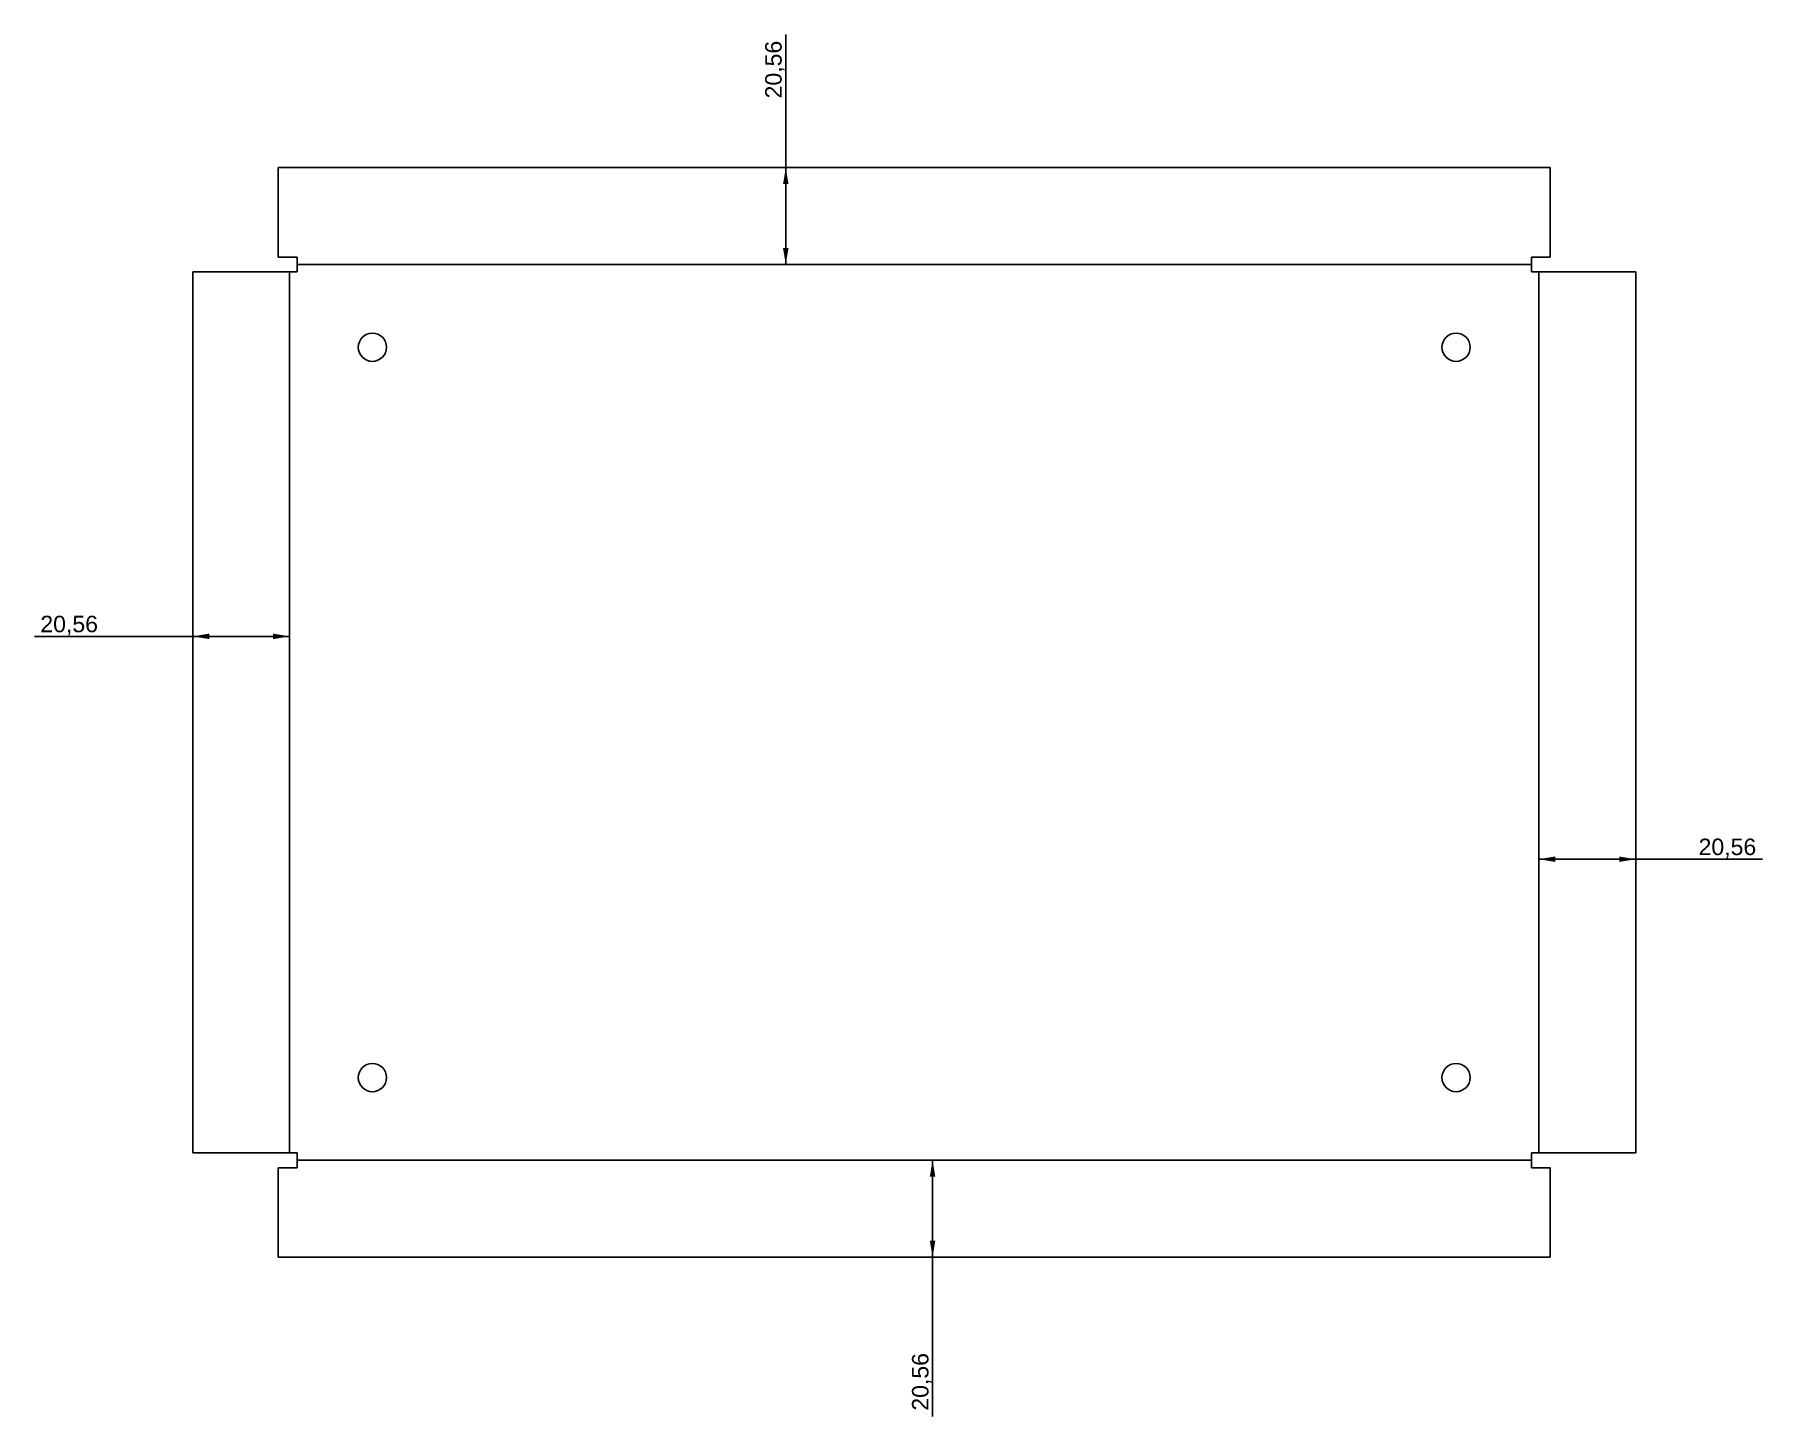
# Model space of a CAD drawing. Header units: millimetres. Extents: x -393 to 287, y -49 to 245.
# Drawn here: x -393 to -26.3, y -48.6 to 244.7 of the extents above; entities that cross this region are included whole.
import ezdxf
from ezdxf.enums import TextEntityAlignment as Align
from ezdxf.lldxf.tags import DXFTag

# ---------------------------------------------------------------- set-up
doc = ezdxf.new("R2010")
doc.units = ezdxf.units.MM
doc.layers.add('CBM_P007.PAR', color=7, linetype='Continuous')
doc.layers.add('Predeterminado', color=7, linetype='Continuous')
doc.styles.add('SEACAD_Arial', font='arial.ttf')
tags = doc.linetypes.add('CENTER2', pattern=[28.575, 19.05, -3.175, 3.175, -3.175]).pattern_tags.tags
tags[10:11] = [DXFTag(74, 4), DXFTag(75, 0), DXFTag(340, '0'), DXFTag(46, 0.0), DXFTag(50, 0.0), DXFTag(44, 0.0), DXFTag(45, 0.0)]
tags[8:9] = [DXFTag(74, 4), DXFTag(75, 0), DXFTag(340, '0'), DXFTag(46, 0.0), DXFTag(50, 0.0), DXFTag(44, 0.0), DXFTag(45, 0.0)]
tags[6:7] = [DXFTag(74, 4), DXFTag(75, 0), DXFTag(340, '0'), DXFTag(46, 0.0), DXFTag(50, 0.0), DXFTag(44, 0.0), DXFTag(45, 0.0)]
tags[4:5] = [DXFTag(74, 4), DXFTag(75, 0), DXFTag(340, '0'), DXFTag(46, 0.0), DXFTag(50, 0.0), DXFTag(44, 0.0), DXFTag(45, 0.0)]
doc.dimstyles.new('ISO_(mm)', dxfattribs={"dimtxt": 3.5, "dimasz": 3.5, "dimexe": 1.75, "dimexo": 0, "dimgap": 0.875, "dimtad": 1, "dimlfac": 2, "dimtxsty": 'SEACAD_Arial', "dimblk1": '_SE_FILLED', "dimblk2": '_SE_FILLED', "dimsah": 1, "dimcen": 1.75, "dimadec": 0, "dimazin": 0, "dimtfac": 0.5, "dimtmove": 0, "dimatfit": 3, "dimfxl": 1, "dimtolj": 1, "dimarcsym": 0})

# ---------------------------------------------------------------- blocks, each defined once
blk = doc.blocks.new('SE4')
at = {"layer": 'CBM_P007.PAR', "color": 7, "linetype": 'Continuous'}
for p, q in [((-341.34, 216.49), (-341.34, 197.49)), ((-71.34, 216.49), (-341.34, 216.49)), ((-71.34, 197.49), (-71.34, 216.49)), ((-340.47, 194.37), (-359.47, 194.37)), ((-359.47, 194.37), (-359.47, 7.37)), ((-341.34, 197.49), (-337.34, 197.49)), ((-340.47, 194.37), (-337.34, 194.37)), ((-337.34, 194.37), (-337.34, 197.49)), ((-75.34, 197.49), (-75.34, 194.37)), ((-75.34, 197.49), (-71.34, 197.49)), ((-75.34, 194.37), (-72.22, 194.37)), ((-53.22, 194.37), (-72.22, 194.37)), ((-53.22, 7.37), (-53.22, 194.37)), ((-359.47, 7.37), (-340.47, 7.37)), ((-337.34, 7.37), (-340.47, 7.37)), ((-337.34, 4.24), (-337.34, 7.37)), ((-75.34, 7.37), (-75.34, 4.24)), ((-72.22, 7.37), (-75.34, 7.37)), ((-72.22, 7.37), (-53.22, 7.37)), ((-337.34, 4.24), (-341.34, 4.24)), ((-341.34, 4.24), (-341.34, -14.76)), ((-71.34, 4.24), (-75.34, 4.24)), ((-71.34, -14.76), (-71.34, 4.24)), ((-341.34, -14.76), (-71.34, -14.76))]:
    blk.add_line(p, q, dxfattribs=at)
at = {"layer": 'CBM_P007.PAR', "color": 7, "linetype": 'CENTER2'}
for p, q in [((-338.91, 7.37), (-338.91, 194.37)), ((-337.34, 195.93), (-75.34, 195.93)), ((-73.78, 194.37), (-73.78, 7.37)), ((-337.34, 5.81), (-75.34, 5.81))]:
    blk.add_line(p, q, dxfattribs=at)
at = {"layer": 'CBM_P007.PAR', "color": 7, "linetype": 'Continuous'}
for centre in [(-321.34, 178.37), (-91.34, 178.37), (-321.34, 23.37), (-91.34, 23.37)]:
    blk.add_circle(centre, 3, dxfattribs=at)
blk = doc.blocks.new('DMBLK18')
at = {"layer": 'Predeterminado', "linetype": 'Continuous'}
for points in [[(-233.02, 212.99), (-233.61, 216.49), (-234.19, 212.99)], [(-233.02, 199.43), (-234.19, 199.43), (-233.61, 195.93)]]:
    blk.add_hatch(color=7, dxfattribs=at).paths.add_polyline_path(points)
at = {"layer": 'Predeterminado', "color": 7, "linetype": 'Continuous'}
blk.add_line((-233.61, 244.73), (-233.61, 195.93), dxfattribs=at)
at = {"layer": 'Predeterminado', "color": 7, "linetype": 'Continuous', "style": 'SEACAD_Arial'}
blk.add_text('20,56', height=3.5, rotation=90, dxfattribs=at).set_placement((-237.98, 231.18), align=Align.TOP_LEFT)
blk = doc.blocks.new('_SE_FILLED')
at = {"color": 0}
blk.add_line((0, 0), (-1, 0), dxfattribs=at)
blk.add_solid([(0, 0), (-1, -0.1665), (-1, 0.1665), (0, 0)], dxfattribs=at)
blk = doc.blocks.new('DMBLK19')
at = {"layer": 'Predeterminado', "linetype": 'Continuous'}
for points in [[(-355.97, 116.42), (-355.97, 117.59), (-359.47, 117)], [(-342.41, 116.42), (-338.91, 117), (-342.41, 117.59)]]:
    blk.add_hatch(color=7, dxfattribs=at).paths.add_polyline_path(points)
at = {"layer": 'Predeterminado', "color": 7, "linetype": 'Continuous'}
blk.add_line((-393.05, 117), (-338.91, 117), dxfattribs=at)
at = {"layer": 'Predeterminado', "color": 7, "linetype": 'Continuous', "style": 'SEACAD_Arial'}
blk.add_text('20,56', height=3.5, dxfattribs=at).set_placement((-391.82, 121.38), align=Align.TOP_LEFT)
blk = doc.blocks.new('DMBLK20')
at = {"layer": 'Predeterminado', "linetype": 'Continuous'}
for points in [[(-201.86, 2.31), (-202.45, 5.81), (-203.03, 2.31)], [(-201.86, -11.26), (-203.03, -11.26), (-202.45, -14.76)]]:
    blk.add_hatch(color=7, dxfattribs=at).paths.add_polyline_path(points)
at = {"layer": 'Predeterminado', "color": 7, "linetype": 'Continuous'}
blk.add_line((-202.45, -48.56), (-202.45, 5.81), dxfattribs=at)
at = {"layer": 'Predeterminado', "color": 7, "linetype": 'Continuous', "style": 'SEACAD_Arial'}
blk.add_text('20,56', height=3.5, rotation=90, dxfattribs=at).set_placement((-206.82, -47.33), align=Align.TOP_LEFT)
blk = doc.blocks.new('DMBLK21')
at = {"layer": 'Predeterminado', "linetype": 'Continuous'}
for points in [[(-70.28, 70.29), (-73.78, 69.71), (-70.28, 69.13)], [(-56.72, 70.29), (-56.72, 69.13), (-53.22, 69.71)]]:
    blk.add_hatch(color=7, dxfattribs=at).paths.add_polyline_path(points)
at = {"layer": 'Predeterminado', "color": 7, "linetype": 'Continuous'}
blk.add_line((-26.32, 69.71), (-73.78, 69.71), dxfattribs=at)
at = {"layer": 'Predeterminado', "color": 7, "linetype": 'Continuous', "style": 'SEACAD_Arial'}
blk.add_text('20,56', height=3.5, dxfattribs=at).set_placement((-39.87, 74.08), align=Align.TOP_LEFT)

msp = doc.modelspace()

# ---------------------------------------------------------------- block references
at = {"layer": 'Predeterminado'}
msp.add_blockref('SE4', (0, 0), dxfattribs=at)

# ---------------------------------------------------------------- dimensions: what is measured, and where the dimension line sits
at = {"layer": 'Predeterminado', "color": 7, "linetype": 'Continuous'}
for base, p1, p2, angle, picture, middle, dimtype in [((-233.6064, 195.9312), (-341.3428, 216.4942), (-337.3428, 195.9312), 90, 'DMBLK18', (-233.6064, 229.9533), 160), ((-359.4687, 117.0039), (-359.4687, 194.3683), (-338.9057, 194.3683), 0, 'DMBLK19', (-378.2706, 117.0039), 161), ((-202.448, 5.8054), (-341.3428, -14.7576), (-337.3428, 5.8054), 90, 'DMBLK20', (-202.448, -33.7807), 160)]:
    dim = msp.add_linear_dim(base=base, p1=p1, p2=p2, angle=angle, text='\\A1;<>', dimstyle='ISO_(mm)', override={"dimlfac": 1, "dimtolj": 0}, dxfattribs=at)
    dim.commit()
    dim.dimension.update_dxf_attribs({"geometry": picture, "text_midpoint": middle, "dimtype": dimtype})
dim = msp.add_linear_dim(base=(-73.7799, 69.7099), p1=(-53.2169, 7.3683), p2=(-73.7799, 7.3683), text='\\A1;<>', dimstyle='ISO_(mm)', override={"dimlfac": 1, "dimtolj": 0}, dxfattribs=at)
dim.commit()
dim.dimension.update_dxf_attribs({"geometry": 'DMBLK21', "text_midpoint": (-41.0918, 69.7099), "dimtype": 160})

doc.saveas('drawing.dxf')
